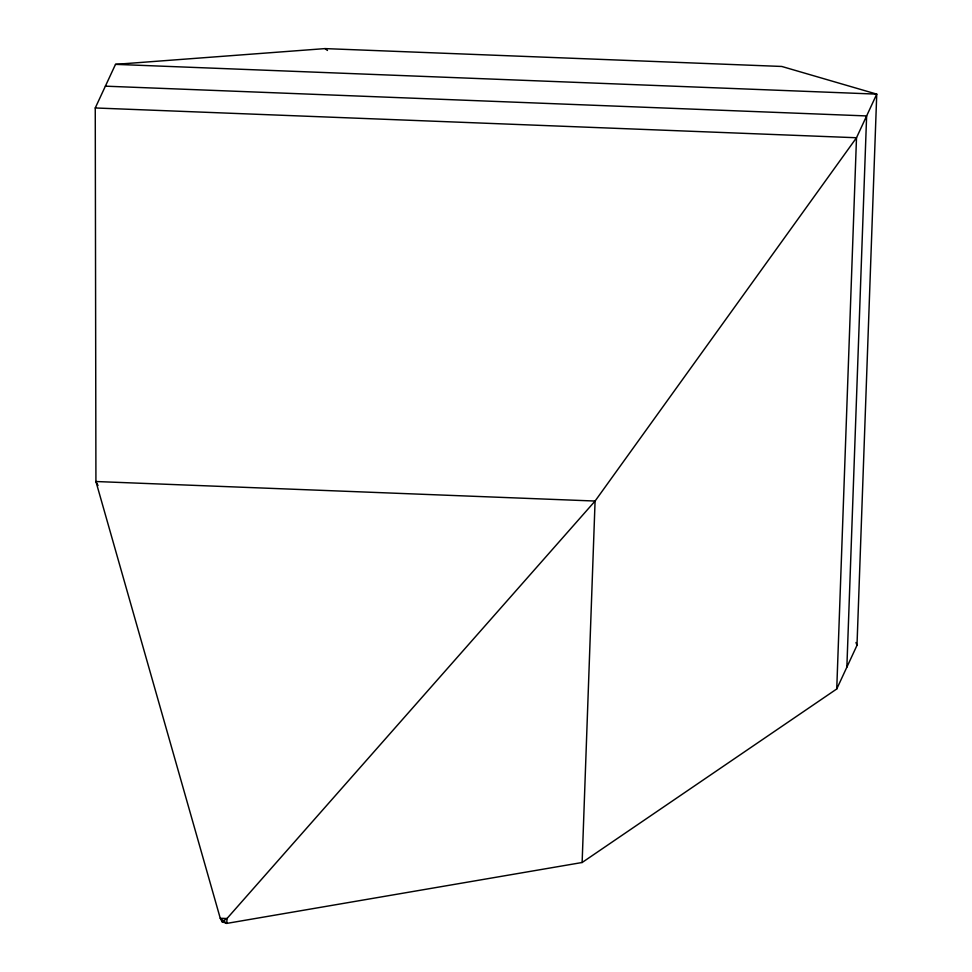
<?xml version="1.0" encoding="UTF-8"?>
<svg xmlns="http://www.w3.org/2000/svg" width="972" height="972" viewBox="0 0 972 972"><rect width="100%" height="100%" fill="white"/><g stroke="black" fill="none" stroke-linecap="round" stroke-linejoin="round"><path stroke-width="1.46" d="M582.131 862.504L595.083 501.042L856.502 137.745L876.744 94.126L781.78 66.461L325.073 48.6L115.51 64.359L95.256 107.965L95.924 481.517L220.255 918.273L222.102 921.784L226.792 923.4L582.131 862.504L836.746 688.966L856.988 645.347L876.744 94.126L115.51 64.359M836.746 688.966L856.502 137.745L95.256 107.965M846.867 667.157L866.623 115.935L105.377 86.168M222.102 921.784L226.974 918.54L595.083 501.042L95.924 481.517L98.026 485.538M325.073 48.6L327.455 50.459M855.992 642.492L856.988 645.347M226.974 918.54L226.792 923.4L220.255 918.273L226.974 918.54"/></g></svg>
